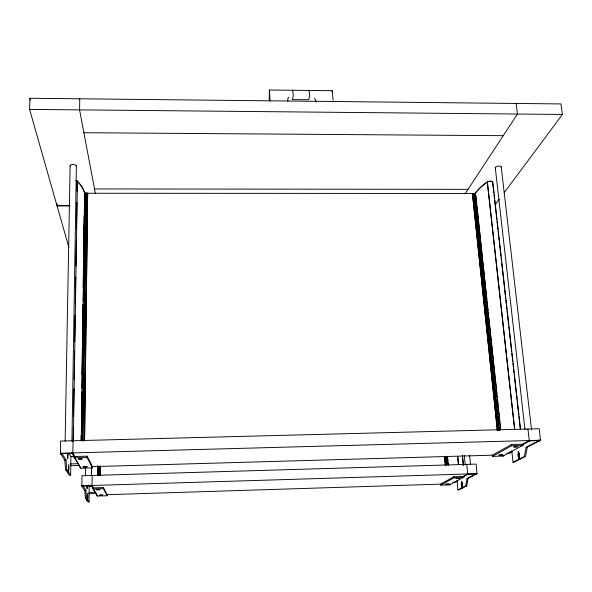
<?xml version="1.0" encoding="UTF-8"?>
<svg xmlns="http://www.w3.org/2000/svg" width="592" height="592" viewBox="0 0 592 592"><rect width="100%" height="100%" fill="white"/><g stroke="black" fill="none" stroke-linecap="round" stroke-linejoin="round"><path stroke-width="0.89" d="M107.122 495.748L107.13 494.697L103.43 487.586L92.382 487.926A1.095 1.051 -37.9 0 0 93.425 488.999L97.621 496.044L107.122 495.748L103.422 488.689L103.43 487.586M100.396 475.346L100.455 466.096M97.539 475.272L97.606 466.015M97.68 475.25L97.761 466.008M97.813 475.502L97.872 466.193M98.612 475.398L98.686 466.17M98.812 475.391L98.886 466.141M99.722 475.369L99.796 466.141M89.081 485.854L92.174 485.766L81.911 485.936C81.422 483.205 83.442 490.724 84.856 490.383L85.396 498.19L88.03 501.972L89.037 501.942L89.207 486.372L88.304 484.9M91.39 475.65L91.479 467.332M91.531 475.635L91.619 467.317M71.625 452.525L79.853 466.984A1.251 1.199 -33.7 0 0 81.045 468.205L92.53 467.88L92.537 466.622L87.113 456.173L70.951 456.61L68.746 453.021M83.746 440.862L86.913 193.251M84.538 440.803L87.653 193.184L85.884 193.184A1.184 0.474 2.4 0 1 84.612 192.703L84.427 192.126A109.838 42.306 4.8 0 0 77.411 181.152A3.5 1.436 2.8 0 0 76.013 180.612M84.56 440.84L87.653 193.184M85.426 475.85L85.529 467.532M92.53 467.88L87.091 457.505L87.113 456.173M81.074 440.722L81.148 435.194M81.4 418.625L81.733 391.86M81.999 374.381L82.332 347.6M82.584 331.054L82.924 304.273M83.169 287.719L83.524 260.014M83.768 243.475L84.123 215.762M84.353 200.148L84.456 192.77M81.259 440.722L84.612 192.703M81.533 432.604L81.992 398.409M82.133 388.241L82.591 354.053M82.717 344.81L83.176 310.615M83.302 301.372L83.768 266.259M83.894 257.017L84.353 222.821M84.478 213.579L84.7 196.951M81.6 430.872L81.814 415.17M82.177 388.382L82.584 357.901M82.762 344.966L83.183 313.56M83.354 300.632L83.768 270.152M83.938 257.217L84.36 225.818M84.523 213.808L84.745 197.18M81.911 485.936L81.948 475.746L476.094 464.098L477.034 473.696L467.073 474.347M82.406 440.899L85.899 193.251M82.651 440.892L85.884 193.184M70.64 475.235L68.65 472.342L67.414 472.379L69.427 475.272L70.64 475.235L70.951 456.61M71.935 441.084L76.383 165.849M73.134 441.388L73.371 426.625M73.534 416.479L73.97 388.796M74.111 379.568L74.555 351.885M74.71 341.739L75.132 314.974M75.31 303.903L75.732 277.145M75.909 266.074L76.316 240.234M76.494 229.163L76.916 202.405M77.093 191.334L76.886 180.989A3.323 1.362 2.8 0 0 75.939 180.678M73.312 441.373L77.411 181.152M79.75 98.79L79.58 109.883L95.334 193.295M68.65 472.342L68.672 466.104M73.045 453.435L60.414 453.465L60.51 441.077L539.186 428.734L540.54 440.241L528.39 441.077M60.414 453.465L60.443 452.11L60.687 452.488M65.135 441.262L70.122 165.827M69.893 205.513L56.943 205.52L56.98 203.811M68.857 247.382L57.076 205.972L57.113 204.27M56.943 205.52L29.6 109.402L29.948 98.257L560.964 103.933L562.4 114.463L504.229 192.666M87.327 485.455L87.046 488.785L86.75 485.425M529.877 440.137L529.648 440.944L522.988 444.548M457.031 480.356L457.927 489.998L462.041 487.926L461.886 486.298A1.635 0.444 86.5 0 1 461.309 484.9A1.635 0.444 86.5 0 1 461.582 483.057L461.612 481.355L461.76 482.961A1.635 0.444 86.5 0 1 462.345 484.36A1.635 0.444 86.5 0 1 462.063 486.21L462.219 487.838L465.793 486.032L467.029 478.491L475.28 474.133L475.62 473.289M462.219 487.838L466.748 486.002L467.983 478.462L476.264 474.103L476.604 473.26M511.777 450.712L513.027 462.204L518.94 459.222L518.725 457.283A1.961 0.644 86.4 0 1 517.896 455.677A1.961 0.644 86.4 0 1 518.296 453.428L518.34 451.378L518.555 453.294A1.961 0.644 86.4 0 1 519.384 454.9A1.961 0.644 86.4 0 1 518.977 457.15L519.191 459.096L524.364 456.491L526.177 447.234L538.217 440.877L538.646 440.152M519.191 459.096L520.316 459.059L525.496 456.454L527.317 447.204L539.401 440.84L539.83 440.122M292.441 99.611L293.277 95.675L292.692 90.243L269.36 90.028L269.256 100.729M468.22 473.911L463.122 476.945M292.515 90.828L292.692 90.243L332.171 90.717L333.133 100.307M87.727 498.257L87.749 493.188M308.846 91.02L309.046 90.443L309.705 95.86L308.75 99.745L292.441 99.567M331.942 91.294L332.171 90.717M68.746 470.307L68.79 464.217M474.902 193.71L474 193.488M465.053 193.88L517.452 114.034L516.157 103.452M472.416 193.421L497.361 430.488L472.416 193.421L474.037 193.421A1.132 0.437 -7.4 0 0 475.428 192.962L475.857 192.407A102.46 37.318 -9.3 0 1 487.26 181.929A3.352 1.31 -7.9 0 1 490.509 181.233A3.352 1.31 -7.9 0 1 492.796 181.936L520.538 429.4M288.933 97.169L287.749 98.797L287.845 101.262M495.452 204.469L499.293 199.304M475.539 193.029L476.012 192.415A102.231 37.237 -9.3 0 1 487.394 181.959L487.808 181.774A3.175 1.243 -7.9 0 1 492.455 181.781L493.846 192.955M527.539 429.252L527.938 429.022L529.255 440.552L522.048 444.459M453.812 476.767L440.648 484.138L440.729 485.151L449.55 484.87L463.159 477.537A1.043 0.969 54.2 0 0 464.032 476.449L453.812 476.767L453.909 477.825L440.729 485.151M511.399 444.518L492.344 455.189L492.47 456.388L502.963 456.084L522.64 445.48A1.265 1.154 50.7 0 0 523.668 444.185L511.399 444.518L511.532 445.783L492.47 456.388M462.123 476.989L467.665 473.977L466.748 464.38M457.231 481.34L455.67 482.184L452.902 482.265M512.287 451.792L509.608 453.228L506.841 453.309M528.308 441.136L529.648 440.944M467.902 474.355L466.918 474.384L468.154 474.162M87.675 494.786L87.675 499.959L86.654 499.996M84.856 490.383L85.892 490.346L86.425 498.153L89.037 501.942M89.059 492.492L95.519 492.292M88.926 493.728L96.311 493.499M461.582 483.057L462.7 482.931M106.863 494.705L441.151 484.123M85.396 498.19L86.425 498.153M465.793 486.032L466.748 486.002M461.886 486.298L462.826 486.269M86.595 499.907L87.616 499.877M462.041 487.926L462.981 487.897L457.927 489.998M513.027 462.204L514.13 462.174L520.057 459.192L518.94 459.222M91.05 485.129L92.145 485.566M475.598 473.437L476.582 473.408M475.568 473.57L476.553 473.541M81.814 485.795L477.034 473.696M82.029 486.032L83.095 486.002L85.892 490.346M475.42 473.977L476.405 473.948L475.28 474.133M82.044 486.099L83.146 486.15M91.168 485.906L92.189 485.84M89.207 486.372L91.708 486.298M93.425 488.999L103.422 488.689M453.909 477.825L463.159 477.537M467.029 478.491L467.983 478.462M64.794 460.073L66.06 460.036L66.822 469.685L68.568 472.216L67.325 472.253L65.564 469.722L64.794 460.073L60.665 453.835L60.443 452.11M70.544 463.936L77.929 463.721M510.186 451.511L512.036 451.459M70.759 465.712L79.069 465.475M518.555 453.294L519.672 453.265M518.296 453.428L519.413 453.398A1.961 0.644 86.4 0 0 518.977 455.13A1.961 0.644 86.4 0 0 519.502 457.15M92.137 466.637L492.685 455.181M65.564 469.722L66.822 469.685M524.364 456.491L525.496 456.454M71.639 452.747L72.949 452.71L73.001 453.228M60.273 453.25L540.54 440.241M60.547 453.398L61.857 453.361L66.06 460.036M71.669 453.117L72.986 453.08M538.542 440.448L539.726 440.411M60.591 453.627L61.901 453.598M71.713 453.368L73.119 453.502L71.81 453.531M538.424 440.67L539.608 440.64M60.613 453.716L61.953 453.753M539.541 440.722L538.291 440.825L539.401 440.84M60.665 453.835L61.975 453.805M528.153 441.144L529.337 441.114M73.615 456.55A1.332 1.273 -31.8 0 0 74.881 457.838L87.091 457.505M511.532 445.783L522.64 445.48M526.177 447.234L527.317 447.204M84.316 193.251L475.524 193.488M57.076 205.972L70.004 205.957M94.513 188.944L468.028 189.336M84.752 193.251L85.67 193.258M83.894 132.719L503.244 135.679M29.6 109.402L562.4 114.463M314.345 98.376L315.751 100.122L315.832 101.92M74.881 457.838L81.045 468.205M75.073 456.809L72.772 452.91L73.09 440.981M93.588 488.156L92.004 485.477L92.197 475.598M269.36 90.028L270.056 101.077M29.948 98.257L30.444 100.041M501.246 167.011L531.542 429.873M495.275 167.654L524.956 429.407M494.046 194.79L494.461 198.453M494.668 200.288L496.821 219.536M497.028 221.371L497.953 229.615M498.153 231.45L498.568 235.113M498.775 236.948L499.182 240.618M499.389 242.446L500.928 256.195M501.135 258.031L501.55 261.694M501.75 263.529L504.525 288.274M504.732 290.11L505.657 298.353M505.857 300.188L506.271 303.851M506.478 305.687L506.885 309.35M507.092 311.185L508.632 324.934M508.839 326.769L509.246 330.432M509.453 332.267L511.614 351.515M511.814 353.343L512.739 361.594M512.946 363.429L513.36 367.092M513.56 368.927L513.974 372.59M514.182 374.425L516.335 393.673M516.542 395.5L516.949 399.171M517.156 401.006L518.696 414.748M518.903 416.583L519.317 420.246M519.517 422.081L520.338 429.415M487.394 181.959L514.744 429.563M487.26 181.929L514.603 429.555M475.879 195.723L476.227 199.46M476.471 201.243L476.812 204.973M477.056 206.756L482.776 261.042M483.028 262.833L484.537 277.589M484.789 279.38L486.298 294.135M486.55 295.926L486.89 299.656M487.135 301.446L487.475 305.169M487.727 306.959L488.06 310.682M488.311 312.48L488.652 316.195M488.896 317.993L495.208 377.785M495.46 379.59L496.377 388.811M496.629 390.616L496.969 394.331M497.221 396.137L498.138 405.357M498.39 407.163L498.73 410.878M498.982 412.683L499.315 416.391M499.567 418.196L499.9 421.904M500.151 423.717L500.492 427.424M475.428 192.962L500.669 430.155M475.635 198.993L475.924 201.754M476.22 204.506L476.508 207.259M476.9 210.937L477.1 212.772M477.485 216.443L477.685 218.278M478.07 221.956L478.269 223.791M478.662 227.461L478.854 229.304M479.246 232.974L479.535 235.727M479.831 238.48L480.023 240.322M480.415 243.993L480.608 245.828M481 249.506L481.296 252.259M481.585 255.011L481.784 256.847M482.169 260.524L482.465 263.277M482.761 266.03L483.05 268.79M483.346 271.543L483.538 273.378M483.93 277.049L484.219 279.809M484.515 282.562L484.811 285.314M485.1 288.075L485.396 290.827M485.78 294.498L485.98 296.333M486.372 300.011L486.565 301.846M486.957 305.516L487.149 307.359M487.542 311.029L487.734 312.865M488.126 316.542L488.319 318.378M488.711 322.048L488.903 323.883M489.295 327.561L489.495 329.396M489.88 333.067L490.176 335.827M490.465 338.58L490.664 340.415M491.057 344.085L491.249 345.928M491.641 349.598L491.93 352.351M492.226 355.111L492.418 356.946M492.81 360.617L493.106 363.37M493.395 366.13L493.691 368.883M493.98 371.635L494.179 373.471M494.564 377.148L494.86 379.901M495.252 383.572L495.445 385.414M495.837 389.085L496.029 390.92M496.422 394.598L496.614 396.433M497.006 400.103L497.206 401.938M497.591 405.616L497.791 407.451M498.175 411.122L498.375 412.964M498.767 416.635L498.96 418.47M499.352 422.14L499.544 423.983M499.937 427.653L500.129 429.489M474.207 193.488L499.322 430.436M474.037 193.421L499.1 430.436M473.06 193.488L498.109 430.465M469.611 455.122L470.499 464.306M464.306 455.492L465.186 464.668M462.5 455.27L463.455 465.356M462.33 455.211L462.507 457.054M462.678 458.896L463.292 465.342M457.742 456.336L458.511 464.594M457.623 456.328L458.393 464.587M447.848 460.879L447.434 456.284L447.811 460.902M448.018 462.715L448.27 465.475M447.974 462.737L448.144 464.579M447.293 456.284L448.04 464.557M446.982 456.476L447.641 463.817M447.278 461.146L447.448 462.981M446.22 456.499L446.967 464.764M446.072 456.476L446.782 464.764M445.199 456.528L445.939 464.794M444.614 456.521L445.436 465.704M444.577 456.543L445.399 465.726M91.057 485.299L96.629 495.03A1.036 0.999 -39.5 0 0 97.621 496.044M70.307 166.174A3.152 1.332 3.1 0 1 73.356 164.502A3.152 1.332 3.1 0 1 76.109 166.515M77.249 181.182A109.587 42.21 4.8 0 1 79.853 184.164M80.608 185.163A109.587 42.21 4.8 0 1 83.043 189.151M83.502 190.15A109.587 42.21 4.8 0 1 84.249 192.134M67.273 453.25A5.165 0.533 90 0 0 67.436 455.433L67.769 458.615L67.954 456.299A5.165 0.533 90 0 0 68.265 453.583M495.622 168.232A3.012 1.214 -8.4 0 1 497.983 166.145A3.012 1.214 -8.4 0 1 501.113 167.344M521.36 445.628A1.968 0.651 86.6 0 1 521.226 445.902M503.799 455.581A1.191 1.095 51.7 0 1 502.963 456.084M462.589 486.158A1.635 0.444 86.5 0 1 462.219 484.441A1.635 0.444 86.5 0 1 462.522 483.028M463.699 476.797A1.643 0.451 86.6 0 1 463.262 477.026M450.394 483.96A0.992 0.932 55.3 0 1 449.55 484.87M78.507 458.948C83.08 460.384 84.197 457.697 78.507 458.948M83.095 466.896L87.157 466.859L83.095 466.896M96.289 489.725L99.774 489.673L96.289 489.725M99.412 495.127L102.764 495.075L99.412 495.127M445.88 484.204L449.062 484.049L445.88 484.204M456.099 478.595L459.399 478.432L456.099 478.595M498.96 455.078L502.771 454.885L498.96 455.078M513.745 446.96L517.741 446.768L513.745 446.96"/></g></svg>
